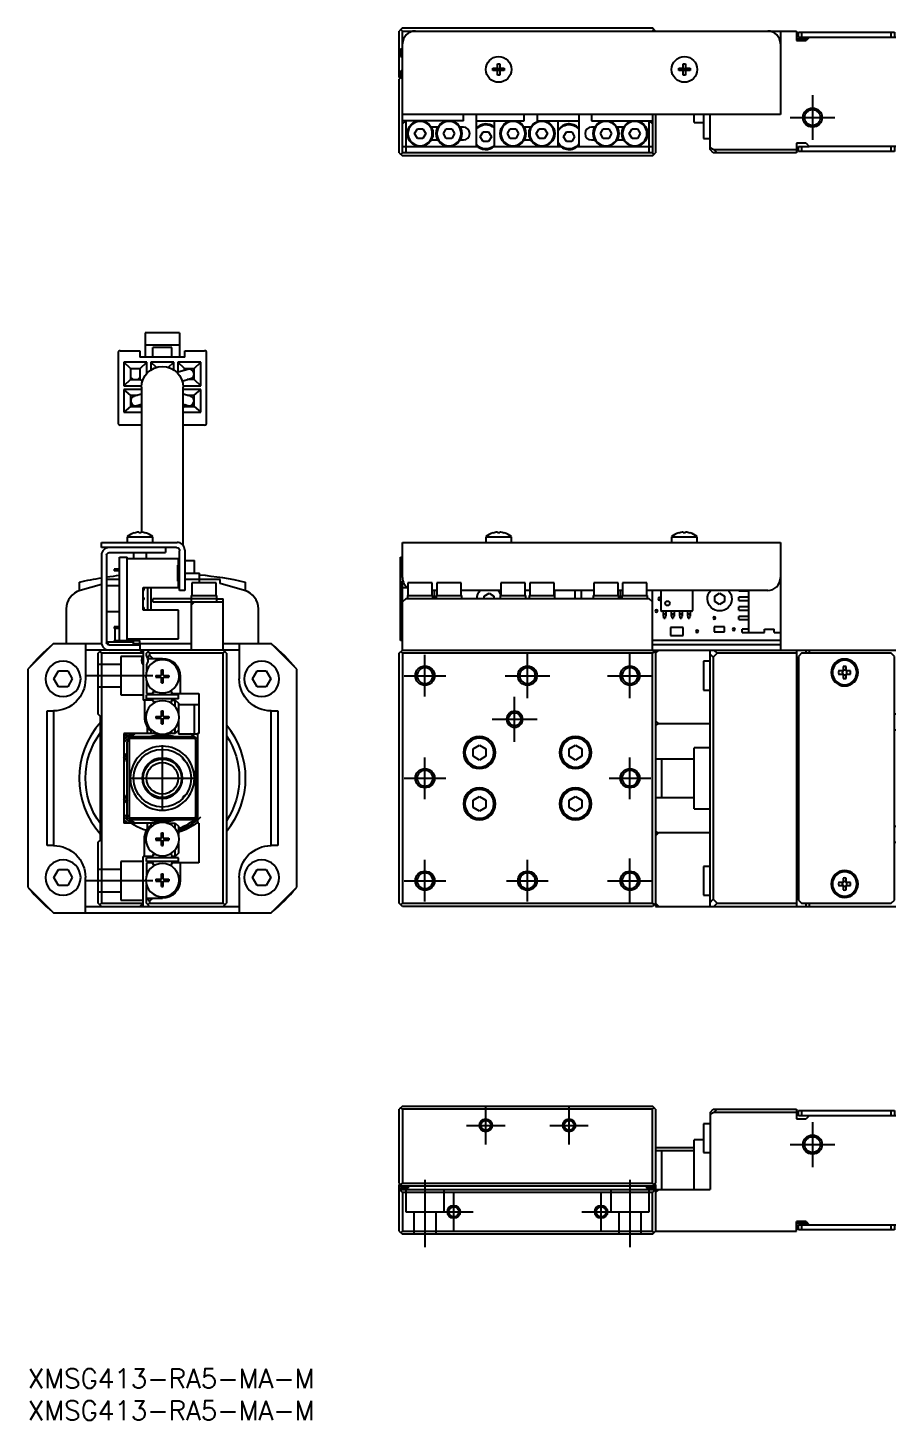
# Model space of a CAD drawing. Extents: x 0 to 726, y -8 to 220.
# Drawn here: x 0 to 135.4, y -8 to 209.2 of the extents above; entities that cross this region are included whole.
import ezdxf

# ---------------------------------------------------------------- set-up
doc = ezdxf.new("R2010")
doc.units = 0
doc.header["$LTSCALE"] = 0.5
doc.linetypes.add('CENTER', pattern=[50.8, 31.75, -6.35, 6.35, -6.35])
doc.linetypes.add('DASHED', pattern=[19.05, 12.7, -6.35])
for name, color, linetype in [('MSM_CENTER', 1, 'CENTER'), ('MSM_CONTINUOUS', 7, 'CONTINUOUS'), ('MSM_DASHED', 4, 'DASHED'), ('MSM_NARROW', 5, 'CONTINUOUS'), ('MSM_PART_NUMBER', 7, 'CONTINUOUS')]:
    doc.layers.add(name, color=color, linetype=linetype)
doc.styles.get("Standard").update_dxf_attribs({"font": 'txt.shx', "height": 1, "bigfont": 'bigfont.shx'})

# ---------------------------------------------------------------- blocks, each defined once
blk = doc.blocks.new('*U2')
at = {"layer": 'MSM_PART_NUMBER'}
blk.add_text('XMSG413-RA5-MA-M', height=3, dxfattribs=at).set_placement((0, -3))
blk = doc.blocks.new('*U3')
at = {"layer": 'MSM_PART_NUMBER'}
blk.add_text('XMSG413-RA5-MA-M', height=3, dxfattribs=at).set_placement((0, -8))

msp = doc.modelspace()

# ---------------------------------------------------------------- linework, layer by layer
at = {"layer": 'MSM_CENTER'}
for p, q in [((122.49, 198.75), (122.49, 191.75)), ((118.99, 195.25), (125.99, 195.25)), ((61.99, 104.91), (61.99, 111.41)), ((77.99, 104.66), (77.99, 111.66)), ((93.99, 104.66), (93.99, 111.66)), ((19.5, 108.16), (9, 108.16)), ((58.74, 108.16), (65.24, 108.16)), ((74.49, 108.16), (81.49, 108.16)), ((90.49, 108.16), (97.49, 108.16)), ((75.99, 97.86), (75.99, 104.86)), ((72.49, 101.36), (79.49, 101.36)), ((21, 87.01), (21, 97.31)), ((61.99, 88.91), (61.99, 95.41)), ((93.99, 88.91), (93.99, 95.41)), ((15.85, 92.16), (26.15, 92.16)), ((58.74, 92.16), (65.24, 92.16)), ((90.74, 92.16), (97.24, 92.16)), ((61.99, 72.91), (61.99, 79.41)), ((77.99, 72.91), (77.99, 79.41)), ((93.99, 72.66), (93.99, 79.66)), ((19.5, 76.16), (9, 76.16)), ((58.74, 76.16), (65.24, 76.16)), ((74.74, 76.16), (81.24, 76.16)), ((90.49, 76.16), (97.49, 76.16)), ((71.49, 35), (71.49, 41)), ((84.49, 35), (84.49, 41)), ((68.49, 38), (74.49, 38)), ((81.49, 38), (87.49, 38)), ((122.49, 38.5), (122.49, 31.5)), ((118.99, 35), (125.99, 35)), ((61.99, 29.5), (61.99, 19)), ((93.99, 29.5), (93.99, 19)), ((66.49, 21.5), (66.49, 27.5)), ((89.49, 21.5), (89.49, 27.5)), ((63.49, 24.5), (69.49, 24.5)), ((86.49, 24.5), (92.49, 24.5))]:
    msp.add_line(p, q, dxfattribs=at)
at = {"layer": 'MSM_CONTINUOUS'}
for p, q in [((58.49, 209.25), (57.99, 208.75)), ((57.99, 201.55), (57.99, 208.75)), ((58.49, 208.75), (58.24, 209)), ((58.49, 209.25), (97.49, 209.25)), ((58.49, 208.75), (119.99, 208.75)), ((58.49, 189.75), (58.49, 208.75)), ((97.99, 208.75), (97.49, 209.25)), ((97.74, 209), (97.49, 208.75)), ((117.49, 208.75), (117.49, 195.75)), ((119.99, 208.75), (119.99, 207.25)), ((121.74, 207.5), (119.99, 207.5)), ((119.99, 207.25), (121.49, 207.25)), ((120.29, 207.75), (120.29, 208.55)), ((120.29, 208.55), (135.29, 208.55)), ((135.49, 207.75), (120.29, 207.75)), ((120.79, 208.55), (120.79, 207.75)), ((121.99, 207.75), (121.49, 207.25)), ((134.79, 207.75), (134.79, 208.55)), ((135.29, 208.55), (135.29, 207.75)), ((58.19, 205.95), (58.19, 204.75)), ((58.19, 205.95), (58.49, 205.95)), ((58.19, 204.75), (58.49, 204.75)), ((57.99, 202.25), (58.49, 202.75)), ((58.49, 202.25), (57.99, 202.25)), ((57.99, 202.05), (58.49, 202.05)), ((72.6, 202.93), (73.31, 202.93)), ((72.6, 202.57), (72.6, 202.93)), ((73.31, 202.57), (72.6, 202.57)), ((73.31, 202.93), (73.31, 203.63)), ((73.31, 203.63), (73.67, 203.63)), ((73.32, 202.92), (73.31, 202.93)), ((73.32, 202.58), (73.31, 202.57)), ((73.31, 201.86), (73.31, 202.57)), ((73.32, 202.92), (73.66, 202.92)), ((73.32, 202.58), (73.32, 202.92)), ((73.66, 202.58), (73.32, 202.58)), ((73.66, 202.92), (73.67, 202.93)), ((73.66, 202.92), (73.66, 202.58)), ((73.66, 202.58), (73.67, 202.57)), ((73.67, 203.63), (73.67, 202.93)), ((73.67, 202.93), (74.38, 202.93)), ((74.38, 202.57), (73.67, 202.57)), ((73.67, 202.57), (73.67, 201.86)), ((74.38, 202.93), (74.38, 202.57)), ((101.6, 202.93), (102.31, 202.93)), ((101.6, 202.57), (101.6, 202.93)), ((102.31, 202.57), (101.6, 202.57)), ((102.31, 202.93), (102.31, 203.63)), ((102.31, 203.63), (102.67, 203.63)), ((102.32, 202.92), (102.31, 202.93)), ((102.32, 202.58), (102.31, 202.57)), ((102.31, 201.86), (102.31, 202.57)), ((102.32, 202.92), (102.66, 202.92)), ((102.32, 202.58), (102.32, 202.92)), ((102.66, 202.58), (102.32, 202.58)), ((102.66, 202.92), (102.67, 202.93)), ((102.66, 202.92), (102.66, 202.58)), ((102.66, 202.58), (102.67, 202.57)), ((102.67, 203.63), (102.67, 202.93)), ((102.67, 202.93), (103.38, 202.93)), ((103.38, 202.57), (102.67, 202.57)), ((102.67, 202.57), (102.67, 201.86)), ((103.38, 202.93), (103.38, 202.57)), ((58.49, 201.75), (57.99, 201.25)), ((58.09, 201.45), (57.99, 201.55)), ((57.99, 189.75), (57.99, 201.25)), ((58.09, 201.35), (58.09, 201.55)), ((58.49, 201.25), (58.24, 201.5)), ((58.49, 201.85), (58.39, 201.85)), ((73.67, 201.86), (73.31, 201.86)), ((102.67, 201.86), (102.31, 201.86)), ((117.49, 195.75), (58.49, 195.75)), ((67.99, 194.75), (67.99, 195.75)), ((69.99, 195.75), (69.99, 190.75)), ((77.49, 194.75), (77.49, 195.75)), ((79.49, 195.75), (79.49, 194.75)), ((85.99, 195.75), (85.99, 190.75)), ((87.99, 195.75), (87.99, 194.75)), ((97.49, 195.75), (97.49, 189.75)), ((97.99, 195.75), (97.99, 189.75)), ((103.99, 194.5), (103.99, 195.75)), ((105.49, 195.75), (105.49, 192)), ((106.49, 190.25), (106.49, 195.75)), ((67.99, 194.75), (58.49, 194.75)), ((58.49, 194.25), (58.99, 194.75)), ((58.99, 194.75), (58.99, 189.75)), ((60.37, 192.75), (60.81, 193.5)), ((60.81, 193.5), (61.67, 193.5)), ((61.67, 193.5), (62.11, 192.75)), ((64.01, 193.75), (62.97, 193.75)), ((64.87, 192.75), (65.31, 193.5)), ((65.31, 193.5), (66.17, 193.5)), ((66.17, 193.5), (66.61, 192.75)), ((67.99, 193.75), (67.47, 193.75)), ((69.99, 194.75), (77.49, 194.75)), ((72.79, 194.75), (72.79, 190.75)), ((74.87, 192.75), (75.31, 193.5)), ((75.31, 193.5), (76.17, 193.5)), ((76.17, 193.5), (76.61, 192.75)), ((78.51, 193.75), (77.47, 193.75)), ((79.37, 192.75), (79.81, 193.5)), ((79.49, 194.75), (85.99, 194.75)), ((79.81, 193.5), (80.67, 193.5)), ((80.67, 193.5), (81.11, 192.75)), ((82.79, 190.75), (82.79, 194.75)), ((87.99, 194.75), (97.49, 194.75)), ((88.51, 193.75), (87.99, 193.75)), ((89.37, 192.75), (89.81, 193.5)), ((89.81, 193.5), (90.67, 193.5)), ((90.67, 193.5), (91.11, 192.75)), ((93.01, 193.75), (91.97, 193.75)), ((93.87, 192.75), (94.31, 193.5)), ((94.31, 193.5), (95.17, 193.5)), ((95.17, 193.5), (95.61, 192.75)), ((96.99, 189.75), (96.99, 194.75)), ((96.99, 194.75), (97.49, 194.25)), ((103.99, 194.5), (105.49, 194.5)), ((60.81, 192), (60.37, 192.75)), ((61.67, 192), (60.81, 192)), ((62.11, 192.75), (61.67, 192)), ((62.97, 191.75), (64.01, 191.75)), ((65.31, 192), (64.87, 192.75)), ((66.17, 192), (65.31, 192)), ((66.61, 192.75), (66.17, 192)), ((67.47, 191.75), (67.99, 191.75)), ((70.62, 192.25), (71.06, 193)), ((71.06, 191.5), (70.62, 192.25)), ((71.06, 193), (71.92, 193)), ((71.92, 191.5), (71.06, 191.5)), ((71.92, 193), (72.36, 192.25)), ((72.36, 192.25), (71.92, 191.5)), ((75.31, 192), (74.87, 192.75)), ((76.17, 192), (75.31, 192)), ((76.61, 192.75), (76.17, 192)), ((77.47, 191.75), (78.51, 191.75)), ((79.81, 192), (79.37, 192.75)), ((80.67, 192), (79.81, 192)), ((81.11, 192.75), (80.67, 192)), ((83.62, 192.25), (84.06, 193)), ((84.06, 191.5), (83.62, 192.25)), ((84.06, 193), (84.92, 193)), ((84.92, 191.5), (84.06, 191.5)), ((84.92, 193), (85.36, 192.25)), ((85.36, 192.25), (84.92, 191.5)), ((87.99, 191.75), (88.51, 191.75)), ((89.81, 192), (89.37, 192.75)), ((90.67, 192), (89.81, 192)), ((91.11, 192.75), (90.67, 192)), ((91.97, 191.75), (93.01, 191.75)), ((94.31, 192), (93.87, 192.75)), ((95.17, 192), (94.31, 192)), ((95.61, 192.75), (95.17, 192)), ((105.49, 192), (106.49, 192)), ((121.49, 191.25), (119.99, 191.25)), ((119.99, 191.25), (119.99, 189.75)), ((121.49, 191.25), (121.99, 190.75)), ((57.99, 189.75), (58.49, 189.25)), ((58.24, 189.5), (58.49, 189.75)), ((58.49, 190.75), (70.17, 190.75)), ((97.49, 189.75), (58.49, 189.75)), ((97.49, 189.25), (58.49, 189.25)), ((72.79, 190.75), (83.17, 190.75)), ((85.81, 190.75), (97.49, 190.75)), ((97.49, 189.75), (97.74, 189.5)), ((97.49, 189.25), (97.74, 189.5)), ((97.74, 189.5), (97.99, 189.75)), ((106.49, 190.55), (107.1, 190.25)), ((106.99, 189.75), (106.49, 190.25)), ((119.99, 189.75), (106.99, 189.75)), ((107.1, 190.25), (119.99, 190.25)), ((107.1, 190.25), (107.6, 189.75)), ((120.29, 189.95), (120.29, 190.75)), ((120.29, 190.75), (121.99, 190.75)), ((135.29, 189.95), (120.29, 189.95)), ((120.79, 190.75), (120.79, 189.95)), ((135.49, 190.75), (121.99, 190.75)), ((134.79, 189.95), (134.79, 190.75)), ((135.29, 190.75), (135.29, 189.95)), ((23.7, 161.66), (18.3, 161.66)), ((18.3, 161.66), (18.3, 157.86)), ((23.7, 161.66), (23.7, 157.86)), ((14.4, 158.86), (17.5, 158.86)), ((17.5, 158.86), (17.5, 157.86)), ((23.7, 159.74), (18.3, 159.74)), ((22.5, 159.36), (19.5, 159.36)), ((19.5, 157.86), (19.5, 159.36)), ((22.5, 157.86), (22.5, 159.36)), ((24.5, 157.86), (24.5, 158.86)), ((24.5, 158.86), (27.6, 158.86)), ((14.1, 158.56), (14.1, 147.56)), ((18.6, 157.06), (15, 157.06)), ((15, 157.06), (15, 153.41)), ((16.05, 156.11), (15, 157.06)), ((24.5, 157.86), (17.5, 157.86)), ((17.55, 156.11), (18.6, 157.06)), ((18.6, 155.35), (18.6, 157.06)), ((22.8, 157.06), (19.2, 157.06)), ((19.2, 157.06), (19.2, 155.86)), ((20.07, 156.27), (19.2, 157.06)), ((21.93, 156.27), (22.8, 157.06)), ((22.8, 155.86), (22.8, 157.06)), ((27, 157.06), (23.4, 157.06)), ((23.4, 157.06), (23.4, 155.51)), ((24.45, 156.11), (23.4, 157.06)), ((25.95, 156.11), (27, 157.06)), ((27, 153.41), (27, 157.06)), ((27.9, 147.56), (27.9, 158.56)), ((16.05, 154.36), (15, 153.41)), ((16.05, 156.11), (17.55, 156.11)), ((16.05, 156.11), (16.05, 154.36)), ((16.42, 154.36), (16.05, 154.73)), ((16.05, 154.36), (17.55, 154.36)), ((17.55, 154.73), (17.17, 154.36)), ((17.55, 154.36), (17.55, 156.11)), ((17.55, 154.36), (17.88, 154.06)), ((25, 155.95), (23.28, 155.47)), ((24.1, 154.14), (25.4, 154.51)), ((24.45, 155.8), (24.45, 156.11)), ((24.45, 156.11), (25.95, 156.11)), ((25.95, 154.36), (24.86, 154.36)), ((25.95, 154.73), (25.57, 154.36)), ((25.95, 154.36), (25.95, 156.11)), ((25.95, 154.36), (27, 153.41)), ((15, 153.41), (17.76, 153.41)), ((17.75, 152.81), (15, 152.81)), ((16.05, 151.91), (15, 152.81)), ((15, 152.81), (15, 149.26)), ((17.75, 152.1), (16.59, 151.75)), ((17.75, 153.16), (17.75, 130.54)), ((24.27, 154.19), (24.12, 154.06)), ((24.24, 153.41), (27, 153.41)), ((24.25, 128.49), (24.25, 153.16)), ((27, 152.81), (24.25, 152.81)), ((25.41, 151.75), (24.25, 152.1)), ((25.95, 151.91), (27, 152.81)), ((27, 149.26), (27, 152.81)), ((16.05, 150.16), (15, 149.26)), ((16.05, 151.91), (17.11, 151.91)), ((16.05, 151.91), (16.05, 150.16)), ((16.42, 150.16), (16.05, 150.53)), ((16.05, 150.16), (17.55, 150.16)), ((17.01, 150.31), (17.75, 150.53)), ((17.46, 150.45), (17.17, 150.16)), ((17.55, 150.16), (17.55, 150.47)), ((17.55, 150.16), (17.75, 149.99)), ((24.25, 150.53), (24.99, 150.31)), ((24.45, 150.16), (24.25, 149.99)), ((24.45, 150.47), (24.45, 150.16)), ((24.45, 150.16), (25.95, 150.16)), ((24.82, 150.16), (24.54, 150.45)), ((24.89, 151.91), (25.95, 151.91)), ((25.95, 150.53), (25.57, 150.16)), ((25.95, 150.16), (25.95, 151.91)), ((25.95, 150.16), (27, 149.26)), ((15, 149.26), (17.75, 149.26)), ((24.25, 149.26), (27, 149.26)), ((17.75, 147.26), (14.4, 147.26)), ((27.6, 147.26), (24.25, 147.26)), ((16.61, 130.43), (16.61, 130.43)), ((17.32, 130.43), (17.32, 130.55)), ((17.68, 130.43), (17.32, 130.43)), ((17.68, 130.55), (17.68, 130.43)), ((18.39, 130.43), (18.39, 130.43)), ((72.6, 130.43), (72.6, 130.43)), ((73.31, 130.43), (73.31, 130.55)), ((73.67, 130.43), (73.31, 130.43)), ((73.67, 130.55), (73.67, 130.43)), ((74.38, 130.43), (74.38, 130.43)), ((101.6, 130.43), (101.6, 130.43)), ((102.31, 130.43), (102.31, 130.55)), ((102.67, 130.43), (102.31, 130.43)), ((102.67, 130.55), (102.67, 130.43)), ((103.38, 130.43), (103.38, 130.43)), ((11.5, 128.16), (11.5, 128.96)), ((11.5, 128.96), (23.3, 128.96)), ((15.5, 129.85), (19.5, 129.85)), ((15.5, 129.85), (15.5, 128.96)), ((19.5, 128.96), (19.5, 129.85)), ((58.49, 123.46), (58.49, 128.96)), ((58.49, 128.96), (117.49, 128.96)), ((71.49, 129.85), (75.49, 129.85)), ((71.49, 129.85), (71.49, 128.96)), ((75.49, 128.96), (75.49, 129.85)), ((100.49, 129.85), (104.49, 129.85)), ((100.49, 129.85), (100.49, 128.96)), ((104.49, 128.96), (104.49, 129.85)), ((117.49, 128.96), (117.49, 112.16)), ((23.2, 128.16), (11.5, 128.16)), ((11.5, 126.96), (11.5, 113.36)), ((12.3, 126.96), (12.3, 113.36)), ((12.7, 127.36), (21.5, 127.36)), ((14.3, 113.66), (14.3, 126.66)), ((14.3, 126.66), (15.5, 126.66)), ((15.5, 113.66), (15.5, 126.66)), ((23.5, 126.41), (15.5, 126.41)), ((16.5, 127.36), (16.5, 126.46)), ((16.5, 126.46), (18.5, 126.46)), ((16.5, 126.46), (16.55, 126.41)), ((18.45, 126.41), (18.5, 126.46)), ((18.5, 126.46), (18.5, 127.36)), ((21.5, 128.16), (21.5, 127.36)), ((23.5, 125.41), (23.5, 126.41)), ((23.7, 121.46), (23.7, 127.66)), ((24.5, 127.76), (24.5, 121.46)), ((24.5, 126.16), (26, 126.16)), ((26, 124.16), (26, 126.16)), ((58.19, 126.66), (58.49, 126.66)), ((58.19, 113.66), (58.19, 126.66)), ((14.3, 124.78), (13.5, 124.78)), ((13.5, 124.78), (13.5, 124.53)), ((14.3, 124.53), (13.5, 124.53)), ((23.4, 122.91), (23.4, 125.41)), ((23.5, 125.41), (23.4, 125.41)), ((23.4, 124.61), (23.5, 124.61)), ((23.4, 124.23), (23.5, 124.23)), ((23.4, 124.08), (23.5, 124.08)), ((23.5, 123.71), (23.5, 124.61)), ((23.5, 124.16), (23.7, 124.16)), ((24.5, 124.16), (26.82, 124.16)), ((26.82, 123.16), (26.82, 124.16)), ((8, 122.73), (8, 121.4)), ((11.5, 122.41), (8.17, 121.46)), ((14.3, 123.16), (12.3, 123.16)), ((14.3, 122.16), (12.3, 122.16)), ((18, 121.91), (23.5, 121.91)), ((18, 118.41), (18, 121.91)), ((18.7, 121.91), (18.7, 118.41)), ((19.2, 121.91), (19.2, 118.41)), ((23.4, 123.71), (23.5, 123.71)), ((23.7, 123.16), (23.4, 123.16)), ((23.5, 122.91), (23.4, 122.91)), ((23.5, 121.91), (23.5, 122.91)), ((30, 123.16), (24.5, 123.16)), ((29.4, 122.66), (25.6, 122.66)), ((25.6, 122.66), (25.6, 120.66)), ((26.78, 122.66), (26.78, 123.16)), ((29.4, 120.66), (29.4, 122.66)), ((30, 122.56), (30, 123.16)), ((33.83, 121.46), (30, 122.56)), ((34, 121.4), (34, 122.73)), ((58.57, 122.91), (58.49, 122.91)), ((58.49, 112.16), (58.49, 122.91)), ((58.49, 121.91), (59.23, 121.91)), ((63.14, 122.66), (59.34, 122.66)), ((59.34, 122.66), (59.34, 120.66)), ((63.14, 120.66), (63.14, 122.66)), ((67.64, 122.66), (63.84, 122.66)), ((63.84, 122.66), (63.84, 120.66)), ((67.64, 120.66), (67.64, 122.66)), ((77.64, 122.66), (73.84, 122.66)), ((73.84, 122.66), (73.84, 120.66)), ((77.64, 120.66), (77.64, 122.66)), ((82.14, 122.66), (78.34, 122.66)), ((78.34, 122.66), (78.34, 120.66)), ((82.14, 120.66), (82.14, 122.66)), ((92.14, 122.66), (88.34, 122.66)), ((88.34, 122.66), (88.34, 120.66)), ((92.14, 120.66), (92.14, 122.66)), ((96.64, 122.66), (92.84, 122.66)), ((92.84, 122.66), (92.84, 120.66)), ((96.64, 120.66), (96.64, 122.66)), ((19.5, 119.66), (19.5, 120.16)), ((29.5, 120.16), (19.5, 120.16)), ((19.5, 119.66), (30.5, 119.66)), ((24.5, 121.46), (23.7, 121.46)), ((25.5, 120.66), (29.5, 120.66)), ((25.5, 120.66), (25.5, 112.16)), ((25.5, 119.16), (26, 119.66)), ((29.5, 119.66), (29.5, 120.66)), ((29.5, 120.16), (30.5, 120.16)), ((30.5, 112.16), (30.5, 120.16)), ((58.99, 120.16), (58.49, 119.66)), ((96.99, 120.16), (58.99, 120.16)), ((59.24, 120.66), (63.24, 120.66)), ((59.24, 120.66), (59.24, 120.16)), ((63.84, 121.46), (63.14, 121.46)), ((63.24, 120.16), (63.24, 120.66)), ((63.49, 120.16), (63.49, 121.46)), ((63.74, 120.66), (67.74, 120.66)), ((63.74, 120.66), (63.74, 120.16)), ((73.84, 121.46), (67.64, 121.46)), ((67.65, 120.66), (67.65, 121.46)), ((67.74, 120.16), (67.74, 120.66)), ((71.24, 120.59), (71.99, 121.02)), ((71.24, 120.16), (71.24, 120.59)), ((71.99, 121.02), (72.74, 120.59)), ((72.74, 120.59), (72.74, 120.16)), ((73.74, 120.66), (77.74, 120.66)), ((73.74, 120.66), (73.74, 120.16)), ((78.34, 121.46), (77.64, 121.46)), ((77.74, 120.16), (77.74, 120.66)), ((78.24, 120.66), (82.24, 120.66)), ((78.24, 120.66), (78.24, 120.16)), ((88.34, 121.46), (82.14, 121.46)), ((82.23, 121.46), (82.23, 120.66)), ((82.24, 120.16), (82.24, 120.66)), ((85.43, 120.16), (85.43, 121.46)), ((86.36, 121.46), (86.36, 120.16)), ((88.24, 120.66), (92.24, 120.66)), ((88.24, 120.66), (88.24, 120.16)), ((92.84, 121.46), (92.14, 121.46)), ((92.24, 120.16), (92.24, 120.66)), ((92.49, 120.16), (92.49, 121.46)), ((92.74, 120.66), (96.74, 120.66)), ((92.74, 120.66), (92.74, 120.16)), ((115.49, 121.46), (96.64, 121.46)), ((96.74, 120.16), (96.74, 120.66)), ((97.49, 119.66), (96.99, 120.16)), ((97.49, 112.16), (97.49, 121.46)), ((98.84, 118.31), (98.84, 121.46)), ((103.74, 121.46), (103.74, 118.31)), ((107.24, 120.59), (107.99, 121.02)), ((107.24, 119.72), (107.24, 120.59)), ((107.99, 119.29), (107.24, 119.72)), ((107.99, 121.02), (108.74, 120.59)), ((108.74, 119.72), (107.99, 119.29)), ((108.74, 120.59), (108.74, 119.72)), ((110.99, 121.41), (110.99, 121.46)), ((110.99, 121.41), (112.49, 121.41)), ((110.99, 119.91), (110.99, 120.41)), ((112.49, 120.41), (110.99, 120.41)), ((110.99, 119.91), (112.49, 119.91)), ((112.49, 121.46), (112.49, 114.91)), ((6, 118.58), (6, 113.16)), ((12.3, 118.16), (14.3, 118.16)), ((23.5, 118.41), (18, 118.41)), ((23.5, 113.91), (23.5, 118.41)), ((36, 113.16), (36, 118.58)), ((103.64, 118.21), (98.94, 118.21)), ((99.17, 118.21), (99.17, 117.47)), ((99.6, 117.77), (99.17, 117.77)), ((99.29, 117.41), (99.17, 117.47)), ((99.29, 117.16), (99.29, 117.41)), ((99.6, 117.47), (99.49, 117.41)), ((99.49, 117.41), (99.49, 117.16)), ((99.6, 118.21), (99.6, 117.47)), ((100.44, 118.21), (100.44, 117.47)), ((100.87, 117.77), (100.44, 117.77)), ((100.56, 117.41), (100.44, 117.47)), ((100.56, 117.16), (100.56, 117.41)), ((100.87, 117.47), (100.76, 117.41)), ((100.76, 117.41), (100.76, 117.16)), ((100.87, 118.21), (100.87, 117.47)), ((101.71, 118.21), (101.71, 117.47)), ((102.14, 117.77), (101.71, 117.77)), ((101.83, 117.41), (101.71, 117.47)), ((101.83, 117.16), (101.83, 117.41)), ((102.14, 117.47), (102.03, 117.41)), ((102.03, 117.41), (102.03, 117.16)), ((102.14, 118.21), (102.14, 117.47)), ((102.98, 118.21), (102.98, 117.47)), ((103.41, 117.77), (102.98, 117.77)), ((103.1, 117.41), (102.98, 117.47)), ((103.1, 117.16), (103.1, 117.41)), ((103.41, 117.47), (103.3, 117.41)), ((103.3, 117.41), (103.3, 117.16)), ((103.41, 118.21), (103.41, 117.47)), ((110.99, 118.41), (110.99, 118.91)), ((112.49, 118.91), (110.99, 118.91)), ((110.99, 118.41), (112.49, 118.41)), ((110.99, 116.91), (110.99, 117.41)), ((112.49, 117.41), (110.99, 117.41)), ((13.5, 115.78), (13.5, 115.53)), ((14.3, 115.78), (13.5, 115.78)), ((14.3, 115.53), (13.5, 115.53)), ((13.6, 115.53), (13.6, 113.66)), ((99.29, 117.16), (99.49, 117.16)), ((100.3, 115.7), (100.3, 114.45)), ((102.3, 115.7), (100.3, 115.7)), ((100.56, 117.16), (100.76, 117.16)), ((101.83, 117.16), (102.03, 117.16)), ((102.3, 114.45), (102.3, 115.7)), ((103.1, 117.16), (103.3, 117.16)), ((107.16, 115.79), (107.16, 114.99)), ((108.76, 115.79), (107.16, 115.79)), ((108.76, 114.99), (108.76, 115.79)), ((110.99, 116.91), (112.49, 116.91)), ((111.49, 114.91), (111.49, 115.41)), ((112.49, 115.41), (111.49, 115.41)), ((114.99, 115.41), (116.49, 115.41)), ((114.99, 114.91), (114.99, 115.41)), ((116.49, 114.91), (116.49, 115.41)), ((4, 113.16), (0, 109.16)), ((4, 113.16), (11.52, 113.16)), ((9, 113.16), (9, 107.66)), ((12.35, 113.16), (12.5, 113.16)), ((12.5, 113.46), (16.5, 113.46)), ((12.5, 113.46), (12.5, 113.01)), ((13.5, 113.66), (17.5, 113.66)), ((13.5, 113.66), (13.5, 113.46)), ((15.5, 113.91), (23.5, 113.91)), ((16.5, 112.96), (16.5, 113.46)), ((16.5, 113.16), (25.5, 113.16)), ((17.4, 113.66), (17.4, 113.91)), ((17.5, 113.16), (17.5, 113.66)), ((30.5, 113.16), (38, 113.16)), ((33, 113.16), (33, 107.66)), ((42, 109.16), (38, 113.16)), ((58.49, 113.66), (58.19, 113.66)), ((117.49, 113.66), (97.49, 113.66)), ((100.3, 114.45), (102.3, 114.45)), ((107.16, 114.99), (108.76, 114.99)), ((111.49, 114.91), (114.99, 114.91)), ((116.49, 114.91), (117.49, 114.91)), ((33, 112.16), (9, 112.16)), ((11, 111.66), (11.5, 112.16)), ((11, 102.16), (11, 111.66)), ((11.25, 111.91), (11.5, 111.66)), ((11.5, 111.66), (11.5, 72.66)), ((18, 111.66), (11.5, 111.66)), ((12.7, 112.96), (17.5, 112.96)), ((17.5, 112.96), (17.5, 112.16)), ((18, 111.66), (17.5, 112.16)), ((18, 112.16), (18, 104.36)), ((18.5, 111.66), (19, 112.16)), ((18.5, 111.22), (18.5, 111.66)), ((19, 111.36), (18.69, 110.91)), ((18.7, 110.86), (21, 110.86)), ((18.75, 111.91), (19, 111.66)), ((19, 111.66), (19, 111.36)), ((30.5, 111.66), (19, 111.66)), ((19.5, 110.86), (19, 111.36)), ((31, 111.66), (30.5, 112.16)), ((30.5, 111.66), (30.75, 111.91)), ((30.5, 72.66), (30.5, 111.66)), ((31, 111.66), (31, 72.66)), ((57.99, 111.66), (58.49, 112.16)), ((57.99, 72.66), (57.99, 111.66)), ((58.24, 111.91), (58.49, 111.66)), ((58.49, 112.16), (135.49, 112.16)), ((58.49, 111.66), (58.49, 72.66)), ((97.49, 111.66), (58.49, 111.66)), ((117.49, 112.96), (97.49, 112.96)), ((97.49, 112.16), (97.74, 111.91)), ((97.49, 111.66), (97.74, 111.91)), ((97.49, 72.66), (97.49, 111.66)), ((97.74, 111.91), (97.99, 111.66)), ((97.99, 111.66), (98.49, 112.16)), ((97.99, 112.16), (97.99, 72.16)), ((106.49, 72.16), (106.49, 112.16)), ((106.99, 111.04), (106.49, 111.54)), ((107.6, 111.66), (106.99, 111.04)), ((106.99, 111.04), (106.99, 73.27)), ((107.1, 112.16), (107.6, 111.66)), ((119.99, 111.66), (107.6, 111.66)), ((119.99, 112.16), (119.99, 72.16)), ((120.79, 111.66), (120.29, 111.16)), ((120.29, 111.16), (120.29, 73.16)), ((134.79, 111.66), (120.79, 111.66)), ((121.49, 111.66), (121.49, 112.16)), ((121.99, 112.16), (121.99, 111.66)), ((135.29, 111.16), (134.79, 111.66)), ((135.29, 73.16), (135.29, 111.16)), ((0, 109.16), (0, 75.16)), ((4.06, 107.66), (4.78, 108.91)), ((4.78, 108.91), (6.22, 108.91)), ((6.22, 108.91), (6.94, 107.66)), ((18.5, 109.9), (18.5, 108.77)), ((20.85, 109.06), (21.14, 109.06)), ((20.85, 108.26), (20.85, 109.06)), ((21.14, 108.26), (21.14, 109.06)), ((35.06, 107.66), (35.78, 108.91)), ((35.78, 108.91), (37.22, 108.91)), ((37.22, 108.91), (37.94, 107.66)), ((42, 75.16), (42, 109.16)), ((105.49, 110.41), (105.49, 105.91)), ((106.49, 110.41), (105.49, 110.41)), ((127.25, 108.9), (126.57, 108.9)), ((127.25, 109.58), (127.25, 108.9)), ((127.73, 108.9), (127.73, 109.58)), ((128.41, 108.9), (127.73, 108.9)), ((4.78, 106.41), (4.06, 107.66)), ((6.94, 107.66), (6.22, 106.41)), ((18.5, 107.34), (18.5, 105.36)), ((20, 108.2), (20.79, 108.2)), ((20, 108.2), (20, 107.91)), ((20, 107.91), (20.79, 107.91)), ((20.53, 107.91), (20.53, 108.2)), ((21.14, 108.53), (20.85, 108.53)), ((20.85, 107.06), (20.85, 107.85)), ((20.85, 107.59), (21.14, 107.59)), ((20.85, 107.06), (21.14, 107.06)), ((21.14, 107.06), (21.14, 107.85)), ((21.2, 108.2), (22, 108.2)), ((21.2, 107.91), (22, 107.91)), ((21.47, 107.91), (21.47, 108.2)), ((22, 108.2), (22, 107.91)), ((23.8, 108.06), (23.8, 105.36)), ((35.78, 106.41), (35.06, 107.66)), ((37.94, 107.66), (37.22, 106.41)), ((126.57, 108.42), (127.25, 108.42)), ((127.25, 108.42), (127.25, 107.74)), ((127.73, 107.74), (127.73, 108.42)), ((127.73, 108.42), (128.41, 108.42)), ((6.22, 106.41), (4.78, 106.41)), ((19.45, 104.36), (18, 104.36)), ((18.2, 104.36), (18.2, 101.66)), ((18.5, 105.36), (19.45, 105.36)), ((18.5, 104.56), (18.5, 105.16)), ((23.5, 105.16), (18.5, 105.16)), ((23.5, 104.56), (18.5, 104.56)), ((19.45, 105.36), (19.6, 105.62)), ((19.45, 104.36), (19.58, 104.13)), ((22.38, 104.06), (22.55, 104.36)), ((22.4, 105.62), (22.55, 105.36)), ((22.55, 105.36), (26.7, 105.36)), ((22.55, 104.36), (23, 104.36)), ((23, 103.32), (23, 104.36)), ((23, 104.36), (23.5, 103.86)), ((23.5, 104.56), (23.5, 105.16)), ((26.7, 105.36), (26.7, 99.16)), ((37.22, 106.41), (35.78, 106.41)), ((105.49, 105.91), (106.49, 105.91)), ((3, 81.66), (3, 102.66)), ((3, 102.66), (4, 102.66)), ((4, 102.66), (4, 81.66)), ((11.35, 101.81), (11, 102.16)), ((20.85, 102.66), (21.14, 102.66)), ((20.85, 101.86), (20.85, 102.66)), ((21.14, 102.13), (20.85, 102.13)), ((21.14, 101.86), (21.14, 102.66)), ((23.5, 103.86), (23.5, 102.37)), ((26.7, 103.61), (23.5, 103.61)), ((26, 99.11), (26, 103.61)), ((38, 81.66), (38, 102.66)), ((38, 102.66), (39, 102.66)), ((39, 102.66), (39, 81.66)), ((120.29, 102.16), (119.99, 102.16)), ((135.49, 102.16), (135.29, 102.16)), ((11.35, 82.51), (11.35, 101.81)), ((18.7, 99.16), (18.7, 100.06)), ((20, 101.8), (20.79, 101.8)), ((20, 101.8), (20, 101.51)), ((20, 101.51), (20.79, 101.51)), ((20.53, 101.51), (20.53, 101.8)), ((20.85, 100.66), (20.85, 101.45)), ((20.85, 101.19), (21.14, 101.19)), ((20.85, 100.66), (21.14, 100.66)), ((21.14, 100.66), (21.14, 101.45)), ((21.2, 101.8), (22, 101.8)), ((21.2, 101.51), (22, 101.51)), ((21.47, 101.51), (21.47, 101.8)), ((22, 101.8), (22, 101.51)), ((23, 99.16), (23, 100)), ((23.5, 100.94), (23.5, 99.11)), ((98.49, 100.64), (97.99, 101.14)), ((106.49, 100.64), (98.49, 100.64)), ((119.99, 100.41), (120.29, 100.41)), ((20.29, 99.16), (15, 99.16)), ((15, 99.16), (15, 85.16)), ((15.5, 97.86), (16.3, 98.66)), ((15.5, 86.46), (15.5, 97.86)), ((15.8, 98.16), (15.8, 86.16)), ((26, 98.36), (16, 98.36)), ((16.3, 98.66), (25.7, 98.66)), ((19.2, 99.51), (19.2, 99.16)), ((23, 99.16), (21.71, 99.16)), ((23.5, 99.66), (23, 99.16)), ((23.5, 99.11), (26.5, 99.11)), ((25.7, 98.66), (26, 98.36)), ((26.2, 98.16), (26, 98.36)), ((26.2, 86.16), (26.2, 98.16)), ((26.2, 98.16), (26.5, 97.86)), ((26.5, 99.16), (26.5, 85.16)), ((26.7, 99.16), (26.5, 99.16)), ((135.49, 99.66), (135.29, 99.66)), ((69.49, 96.73), (70.49, 97.31)), ((69.49, 95.58), (69.49, 96.73)), ((70.49, 97.31), (71.49, 96.73)), ((71.49, 96.73), (71.49, 95.58)), ((84.49, 96.73), (85.49, 97.31)), ((84.49, 95.58), (84.49, 96.73)), ((85.49, 97.31), (86.49, 96.73)), ((86.49, 96.73), (86.49, 95.58)), ((103.99, 87.41), (103.99, 96.91)), ((106.49, 96.91), (103.99, 96.91)), ((120.19, 97.16), (119.99, 96.96)), ((120.19, 97.16), (120.19, 87.16)), ((120.29, 97.16), (120.19, 97.16)), ((24.2, 95.13), (24.2, 95.32)), ((24.2, 95.13), (24.42, 94.91)), ((24.42, 95.08), (24.42, 94.91)), ((24.42, 94.91), (24.56, 94.91)), ((24.56, 94.91), (24.56, 94.91)), ((70.49, 95), (69.49, 95.58)), ((71.49, 95.58), (70.49, 95)), ((85.49, 95), (84.49, 95.58)), ((86.49, 95.58), (85.49, 95)), ((103.99, 95.16), (97.99, 95.16)), ((98.99, 89.16), (98.99, 95.16)), ((18.04, 91.1), (18.04, 91.09)), ((19.56, 89.36), (19.63, 89.36)), ((19.69, 89.29), (19.63, 89.36)), ((22.38, 89.36), (22.31, 89.29)), ((22.38, 89.36), (22.44, 89.36)), ((23.97, 91.09), (23.97, 91.09)), ((24.42, 89.41), (24.2, 89.18)), ((24.2, 88.99), (24.2, 89.18)), ((24.42, 89.41), (24.42, 89.24)), ((24.56, 89.41), (24.42, 89.41)), ((69.49, 88.73), (70.49, 89.31)), ((70.49, 89.31), (71.49, 88.73)), ((84.49, 88.73), (85.49, 89.31)), ((85.49, 89.31), (86.49, 88.73)), ((97.99, 89.16), (103.99, 89.16)), ((69.49, 87.58), (69.49, 88.73)), ((70.49, 87), (69.49, 87.58)), ((71.49, 87.58), (70.49, 87)), ((71.49, 88.73), (71.49, 87.58)), ((84.49, 87.58), (84.49, 88.73)), ((85.49, 87), (84.49, 87.58)), ((86.49, 87.58), (85.49, 87)), ((86.49, 88.73), (86.49, 87.58)), ((103.99, 87.41), (106.49, 87.41)), ((119.99, 87.36), (120.19, 87.16)), ((120.19, 87.16), (120.29, 87.16)), ((20.29, 85.16), (15, 85.16)), ((15.8, 86.16), (15.5, 86.46)), ((15.8, 86.16), (16, 85.96)), ((16, 85.96), (26, 85.96)), ((16.3, 85.66), (16, 85.96)), ((25.7, 85.66), (16.3, 85.66)), ((18.7, 84.25), (18.7, 85.16)), ((19.2, 85.16), (19.2, 84.8)), ((21.71, 85.16), (23, 85.16)), ((23, 84.32), (23, 85.16)), ((23, 85.16), (23.5, 84.66)), ((26.5, 86.46), (25.7, 85.66)), ((26.7, 85.16), (26.5, 85.16)), ((26.7, 85.16), (26.7, 78.96)), ((18.2, 79.96), (18.2, 82.66)), ((20, 82.8), (20.79, 82.8)), ((20, 82.8), (20, 82.51)), ((20.53, 82.51), (20.53, 82.8)), ((20.85, 83.66), (21.14, 83.66)), ((20.85, 82.86), (20.85, 83.66)), ((21.14, 83.13), (20.85, 83.13)), ((21.14, 82.86), (21.14, 83.66)), ((21.2, 82.8), (22, 82.8)), ((21.47, 82.51), (21.47, 82.8)), ((22, 82.8), (22, 82.51)), ((23.5, 84.66), (23.5, 83.37)), ((97.99, 83.17), (98.49, 83.67)), ((98.49, 83.67), (106.49, 83.67)), ((120.29, 83.91), (119.99, 83.91)), ((135.29, 84.66), (135.49, 84.66)), ((4, 81.66), (3, 81.66)), ((11, 82.16), (11.35, 82.51)), ((11, 72.66), (11, 82.16)), ((20, 82.51), (20.79, 82.51)), ((20.85, 81.66), (20.85, 82.45)), ((20.85, 82.19), (21.14, 82.19)), ((20.85, 81.66), (21.14, 81.66)), ((21.14, 81.66), (21.14, 82.45)), ((21.2, 82.51), (22, 82.51)), ((23, 79.96), (23, 81)), ((23.5, 80.46), (23, 79.96)), ((23.5, 81.94), (23.5, 80.46)), ((39, 81.66), (38, 81.66)), ((119.99, 82.16), (120.29, 82.16)), ((135.29, 82.16), (135.49, 82.16)), ((18, 72.16), (18, 79.96)), ((19.45, 79.96), (18, 79.96)), ((18.5, 79.16), (18.5, 79.76)), ((23.5, 79.76), (18.5, 79.76)), ((23.5, 79.16), (18.5, 79.16)), ((19.45, 78.96), (18.5, 78.96)), ((18.5, 78.96), (18.5, 76.97)), ((19.45, 79.96), (19.58, 80.18)), ((19.6, 78.7), (19.45, 78.96)), ((22.38, 80.25), (22.55, 79.96)), ((22.55, 78.96), (22.4, 78.7)), ((23, 79.96), (22.55, 79.96)), ((26.7, 78.96), (22.55, 78.96)), ((23.5, 79.16), (23.5, 79.76)), ((23.8, 78.96), (23.8, 76.26)), ((105.49, 78.41), (105.49, 73.91)), ((106.49, 78.41), (105.49, 78.41)), ((4.06, 76.66), (4.78, 77.91)), ((4.78, 75.41), (4.06, 76.66)), ((4.78, 77.91), (6.22, 77.91)), ((6.22, 77.91), (6.94, 76.66)), ((6.94, 76.66), (6.22, 75.41)), ((9, 71.16), (9, 76.66)), ((20, 76.4), (20.79, 76.4)), ((20, 76.4), (20, 76.11)), ((20, 76.11), (20.79, 76.11)), ((20.53, 76.11), (20.53, 76.4)), ((20.85, 77.26), (21.14, 77.26)), ((20.85, 76.46), (20.85, 77.26)), ((21.14, 76.73), (20.85, 76.73)), ((20.85, 75.26), (20.85, 76.05)), ((21.14, 76.46), (21.14, 77.26)), ((21.14, 75.26), (21.14, 76.05)), ((21.2, 76.4), (22, 76.4)), ((21.2, 76.11), (22, 76.11)), ((21.47, 76.11), (21.47, 76.4)), ((22, 76.4), (22, 76.11)), ((33, 76.66), (33, 71.16)), ((35.06, 76.66), (35.78, 77.91)), ((35.78, 75.41), (35.06, 76.66)), ((35.78, 77.91), (37.22, 77.91)), ((37.22, 77.91), (37.94, 76.66)), ((37.94, 76.66), (37.22, 75.41)), ((127.25, 76.58), (127.25, 75.9)), ((127.73, 75.9), (127.73, 76.58)), ((0, 75.16), (4, 71.16)), ((6.22, 75.41), (4.78, 75.41)), ((18.5, 72.66), (18.5, 75.54)), ((20.85, 75.79), (21.14, 75.79)), ((20.85, 75.26), (21.14, 75.26)), ((37.22, 75.41), (35.78, 75.41)), ((38, 71.16), (42, 75.16)), ((105.49, 73.91), (106.49, 73.91)), ((127.25, 75.9), (126.57, 75.9)), ((126.57, 75.42), (127.25, 75.42)), ((127.25, 75.42), (127.25, 74.74)), ((128.41, 75.9), (127.73, 75.9)), ((127.73, 74.74), (127.73, 75.42)), ((127.73, 75.42), (128.41, 75.42)), ((9, 72.16), (33, 72.16)), ((11.5, 72.16), (11, 72.66)), ((11.5, 72.66), (11.25, 72.41)), ((11.5, 72.66), (18, 72.66)), ((17.5, 72.16), (18, 72.66)), ((18.5, 73.46), (21, 73.46)), ((19, 72.16), (18.5, 72.66)), ((18.65, 73.46), (19, 72.96)), ((19, 72.66), (18.75, 72.41)), ((19, 72.96), (19.5, 73.46)), ((19, 72.96), (19, 72.66)), ((19, 72.66), (30.5, 72.66)), ((30.75, 72.41), (30.5, 72.66)), ((30.5, 72.16), (31, 72.66)), ((58.49, 72.16), (57.99, 72.66)), ((58.49, 72.66), (58.24, 72.41)), ((58.49, 72.66), (97.49, 72.66)), ((97.49, 72.16), (58.49, 72.16)), ((97.74, 72.41), (97.49, 72.66)), ((97.99, 72.66), (97.49, 72.16)), ((98.49, 72.16), (97.99, 72.66)), ((97.99, 72.16), (135.49, 72.16)), ((106.49, 72.77), (106.99, 73.27)), ((106.99, 73.27), (107.6, 72.66)), ((107.6, 72.66), (107.1, 72.16)), ((107.6, 72.66), (119.99, 72.66)), ((120.29, 73.16), (120.79, 72.66)), ((120.79, 72.66), (134.79, 72.66)), ((121.49, 72.16), (121.49, 72.66)), ((121.99, 72.66), (121.99, 72.16)), ((134.79, 72.66), (135.29, 73.16)), ((4, 71.16), (38, 71.16)), ((58.49, 41), (57.99, 40.5)), ((57.99, 29), (57.99, 40.5)), ((58.49, 40.5), (58.24, 40.75)), ((58.49, 41), (97.49, 41)), ((58.49, 40.5), (58.49, 29)), ((97.49, 40.5), (58.49, 40.5)), ((97.99, 40.5), (97.49, 41)), ((97.74, 40.75), (97.49, 40.5)), ((97.49, 29), (97.49, 40.5)), ((97.99, 40.5), (97.99, 29)), ((106.49, 40), (106.99, 40.5)), ((106.49, 40), (106.49, 28)), ((107.1, 40), (106.49, 39.69)), ((106.99, 40.5), (119.99, 40.5)), ((107.6, 40.5), (107.1, 40)), ((119.99, 40), (107.1, 40)), ((119.99, 40.5), (119.99, 39)), ((120.29, 39.5), (120.29, 40.3)), ((120.29, 40.3), (135.29, 40.3)), ((135.49, 39.5), (120.29, 39.5)), ((120.79, 40.3), (120.79, 39.5)), ((121.99, 39.5), (121.49, 39)), ((134.79, 39.5), (134.79, 40.3)), ((135.29, 40.3), (135.29, 39.5)), ((105.49, 38.25), (105.49, 33.75)), ((106.49, 38.25), (105.49, 38.25)), ((119.99, 39), (121.49, 39)), ((103.99, 28), (103.99, 35.75)), ((105.49, 35.75), (103.99, 35.75)), ((103.99, 34.5), (97.99, 34.5)), ((103.99, 34), (97.99, 34)), ((98.99, 28), (98.99, 34)), ((105.49, 33.75), (106.49, 33.75)), ((57.99, 29), (58.49, 28.5)), ((57.99, 28.7), (58.09, 28.8)), ((57.99, 21.5), (57.99, 28.7)), ((58.09, 28.7), (58.09, 28.9)), ((58.24, 28.75), (58.49, 29)), ((58.39, 28.4), (59.09, 28.4)), ((58.49, 29), (97.49, 29)), ((97.49, 28.5), (58.49, 28.5)), ((59.39, 28.5), (59.39, 28.2)), ((96.59, 28.5), (96.59, 28.2)), ((96.89, 28.4), (97.59, 28.4)), ((97.49, 29), (97.74, 28.75)), ((97.49, 28.5), (97.74, 28.75)), ((97.74, 28.75), (97.99, 29)), ((97.89, 28.9), (97.89, 28.7)), ((97.89, 28.8), (97.99, 28.7)), ((97.99, 28.7), (97.99, 21.5)), ((57.99, 28.2), (59.39, 28.2)), ((58.49, 27.5), (57.99, 28)), ((57.99, 28), (106.49, 28)), ((58.49, 27.5), (58.49, 21.5)), ((97.49, 27.5), (58.49, 27.5)), ((97.99, 28.2), (96.59, 28.2)), ((97.99, 28), (97.49, 27.5)), ((97.49, 21.5), (97.49, 27.5)), ((97.99, 27.5), (98.49, 28)), ((121.49, 23), (119.99, 23)), ((119.99, 21.5), (119.99, 23)), ((119.99, 22.75), (121.74, 22.75)), ((120.29, 21.7), (120.29, 22.5)), ((120.29, 22.5), (135.49, 22.5)), ((120.79, 22.5), (120.79, 21.7)), ((121.49, 23), (121.99, 22.5)), ((134.79, 21.7), (134.79, 22.5)), ((135.29, 22.5), (135.29, 21.7)), ((57.99, 21.5), (58.49, 21)), ((58.24, 21.25), (58.49, 21.5)), ((58.49, 21.5), (97.49, 21.5)), ((97.49, 21), (58.49, 21)), ((97.49, 21.5), (97.74, 21.25)), ((97.49, 21), (97.74, 21.25)), ((97.74, 21.25), (97.99, 21.5)), ((97.99, 21.5), (119.99, 21.5)), ((135.29, 21.7), (120.29, 21.7))]:
    msp.add_line(p, q, dxfattribs=at)
for centre, radius in [((73.49, 202.75), 2), ((102.49, 202.75), 2), ((122.49, 195.25), 1.23), ((61.24, 192.75), 2), ((65.74, 192.75), 2), ((75.74, 192.75), 2), ((80.24, 192.75), 2), ((90.24, 192.75), 2), ((94.74, 192.75), 2), ((99.84, 119.46), 0.35), ((75.99, 101.36), 1.01), ((21, 92.16), 4.5), ((21, 92.16), 3), ((71.49, 38), 0.783), ((84.49, 38), 0.783), ((122.49, 35), 1.23), ((66.49, 24.5), 0.783), ((89.49, 24.5), 0.783)]:
    msp.add_circle(centre, radius, dxfattribs=at)
at = {"layer": 'MSM_CONTINUOUS', "extrusion": (0, 0, -1)}
for centre, radius in [((-61.24, 192.75), 1.9), ((-65.74, 192.75), 1.9), ((-75.74, 192.75), 1.9), ((-80.24, 192.75), 1.9), ((-90.24, 192.75), 1.9), ((-94.74, 192.75), 1.9), ((-98.6, 120.16), 0.2), ((-98.12, 118.25), 0.2), ((-107.16, 117.16), 0.2), ((-104.47, 115.08), 0.2), ((-110.19, 115.39), 0.2), ((-5.5, 107.66), 2.75), ((-21, 108.06), 2.6), ((-36.5, 107.66), 2.75), ((-61.99, 108.16), 1.23), ((-77.99, 108.16), 1.23), ((-93.99, 108.16), 1.23), ((-127.49, 108.66), 2.1), ((-127.49, 108.66), 1.9), ((-21, 101.66), 2.6), ((-70.49, 96.16), 2.5), ((-70.49, 96.16), 2.25), ((-85.49, 96.16), 2.5), ((-85.49, 96.16), 2.25), ((-21, 92.16), 5), ((-21, 92.16), 3.15), ((-61.99, 92.16), 1.23), ((-93.99, 92.16), 1.23), ((-70.49, 88.16), 2.5), ((-70.49, 88.16), 2.25), ((-85.49, 88.16), 2.5), ((-85.49, 88.16), 2.25), ((-21, 82.66), 2.6), ((-5.5, 76.66), 2.75), ((-21, 76.26), 2.6), ((-36.5, 76.66), 2.75), ((-61.99, 76.16), 1.23), ((-77.99, 76.16), 1.23), ((-93.99, 76.16), 1.23), ((-127.49, 75.66), 2.1), ((-127.49, 75.66), 1.9)]:
    msp.add_circle(centre, radius, dxfattribs=at)
at = {"layer": 'MSM_CONTINUOUS'}
for centre, radius, start, end in [((60.49, 206.75), 2, 90, 180), ((115.49, 206.75), 2, 0, 90), ((58.39, 201.55), 0.3, 90, 180), ((67.99, 192.75), 1, 270, 90), ((71.49, 192.25), 2, 48.5904, 138.5904), ((84.49, 192.25), 2, 41.4096, 148.2117), ((87.99, 192.75), 1, 90, 270), ((84.49, 192.25), 2, 211.7883, 318.5904), ((71.49, 192.25), 2, 221.4096, 311.4096), ((14.4, 158.56), 0.3, 90, 180), ((27.6, 158.56), 0.3, 0, 90), ((25.2, 155.23), 0.75, 285.6242, 105.6242), ((16.8, 151.03), 0.75, 106.5209, 286.5209), ((25.2, 151.03), 0.75, 253.4791, 73.4791), ((14.4, 147.56), 0.3, 180, 270), ((27.6, 147.56), 0.3, 270, 0), ((17.5, 127.36), 3.2, 106.1225, 128.6822), ((17.5, 127.36), 3.19, 93.2297, 106.1067), ((17.5, 127.36), 3.19, 73.8933, 86.7703), ((17.5, 127.36), 3.2, 51.3178, 73.8775), ((73.49, 127.36), 3.2, 106.1225, 128.6822), ((73.49, 127.36), 3.19, 93.2297, 106.1067), ((73.49, 127.36), 3.19, 73.8933, 86.7703), ((73.49, 127.36), 3.2, 51.3178, 73.8775), ((102.49, 127.36), 3.2, 106.1225, 128.6822), ((102.49, 127.36), 3.19, 93.2297, 106.1067), ((102.49, 127.36), 3.19, 73.8933, 86.7703), ((102.49, 127.36), 3.2, 51.3178, 73.8775), ((23.3, 127.76), 1.2, 0, 90), ((12.7, 126.96), 1.2, 90, 180), ((21, 64.15), 60, 77.4867, 84.4336), ((21, 64.15), 60, 99.1102, 102.5133), ((21, 64.15), 60, 96.4114, 98.3373), ((17.9, 121.66), 0.25, 293.5782, 66.4218), ((60.49, 123.46), 2, 180, 234.9004), ((115.49, 123.46), 2, 270, 0), ((9, 118.58), 3, 105.9958, 180), ((17.9, 120.16), 0.25, 293.5782, 66.4218), ((33, 118.58), 3, 0, 74.0042), ((17.9, 118.66), 0.25, 293.5782, 66.4218), ((98.94, 118.31), 0.1, 180, 270), ((103.64, 118.31), 0.1, 270, 0), ((21, 92.16), 27, 129.3765, 140.6235), ((12.7, 113.36), 1.2, 180, 270), ((21, 92.16), 27, 39.3765, 50.6235), ((18.75, 110.56), 1, 138.5904, 221.4096), ((17.75, 110.56), 1, 17.4576, 41.4096), ((127.49, 108.66), 0.95, 165.3667, 194.6333), ((127.49, 108.66), 0.365, 138.8496, 221.1504), ((127.49, 108.66), 0.95, 75.3667, 104.6333), ((127.49, 108.66), 0.365, 48.8496, 131.1504), ((127.49, 108.66), 0.365, 318.8496, 41.1504), ((127.49, 108.66), 0.95, 345.3667, 14.6333), ((127.49, 108.66), 0.365, 228.8496, 311.1504), ((127.49, 108.66), 0.95, 255.3667, 284.6333), ((21, 104.86), 1.59, 143.8028, 169.1069), ((21, 104.86), 1.59, 190.8931, 216.1972), ((21, 104.86), 1.59, 10.8931, 36.1972), ((21, 104.86), 1.59, 323.8028, 349.1069), ((21.11, 104.97), 1.75, 208.6217, 217.006), ((20.88, 104.97), 1.75, 322.994, 328.6217), ((21, 92.16), 13, 137.9284, 222.0716), ((21, 101.66), 2.8, 180, 229.9948), ((21, 92.16), 13, 320.2849, 39.7151), ((100.53, 94.19), 6.77, 107.5373, 112.035), ((21, 92.16), 8.2, 121.3881, 137.0297), ((21, 92.16), 8.5, 124.5603, 134.9009), ((21, 92.16), 8.2, 47.8764, 57.9474), ((21, 92.16), 6.5, 147.7958, 157.3801), ((21, 92.16), 6.5, 202.6199, 212.2042), ((21, 92.16), 8.2, 222.9703, 238.6119), ((21, 92.16), 8.5, 225.0991, 252.8954), ((21, 82.66), 2.8, 130.0052, 145.2281), ((21, 92.16), 8.5, 287.1046, 314.9009), ((21, 92.16), 8.2, 287.7508, 312.1236), ((100.71, 90.64), 7.32, 248.1476, 252.31), ((21, 79.46), 1.59, 143.8028, 169.1069), ((21, 79.46), 1.59, 10.8931, 36.1972), ((21, 79.46), 1.59, 190.8931, 216.1972), ((21, 79.46), 1.59, 323.8028, 349.1069), ((127.49, 75.66), 0.95, 75.3667, 104.6333), ((21, 92.16), 27, 219.3765, 230.6235), ((21, 92.16), 27, 309.3765, 320.6235), ((127.49, 75.66), 0.95, 165.3667, 194.6333), ((127.49, 75.66), 0.365, 138.8496, 221.1504), ((127.49, 75.66), 0.365, 48.8496, 131.1504), ((127.49, 75.66), 0.365, 228.8496, 311.1504), ((127.49, 75.66), 0.95, 255.3667, 284.6333), ((127.49, 75.66), 0.365, 318.8496, 41.1504), ((127.49, 75.66), 0.95, 345.3667, 14.6333), ((58.39, 28.7), 0.3, 180, 270), ((59.09, 28.7), 0.3, 270, 318.1897), ((96.89, 28.7), 0.3, 221.8103, 270), ((97.59, 28.7), 0.3, 270, 0)]:
    msp.add_arc(centre, radius, start, end, dxfattribs=at)
at = {"layer": 'MSM_CONTINUOUS', "extrusion": (0, 0, -1)}
for centre, radius, start, end in [((-71.49, 192.25), 1.9, 37.8636, 133.1736), ((-84.49, 192.25), 1.9, 26.5254, 142.1363), ((-84.49, 192.25), 1.9, 217.8636, 333.4746), ((-71.49, 192.25), 1.9, 226.8264, 322.1364), ((-21, 153.16), 3.25, 0, 180), ((-12.7, 126.96), 0.4, 0, 90), ((-23.2, 127.66), 0.5, 90, 180), ((-71.99, 120.16), 1.9, 0, 43.1736), ((-71.99, 120.16), 1.9, 136.8264, 164.7425), ((-107.99, 120.16), 1.9, 136.8264, 43.1736), ((-12.7, 113.36), 0.4, 270, 0), ((-17.75, 110.56), 1, 162.5424, 221.4096), ((-21, 108.06), 2.8, 90, 180), ((-4, 107.66), 5, 180, 270), ((-20.79, 108.26), 0.06, 180, 270), ((-20.79, 107.85), 0.06, 90, 180), ((-21.2, 108.26), 0.06, 270, 0), ((-21.2, 107.85), 0.06, 0, 90), ((-38, 107.66), 5, 270, 0), ((-21.11, 104.74), 1.75, 30, 37.006), ((-20.88, 104.74), 1.75, 142.994, 150), ((-20.79, 101.86), 0.06, 180, 270), ((-20.79, 101.45), 0.06, 90, 180), ((-21.2, 101.86), 0.06, 270, 0), ((-21.2, 101.45), 0.06, 0, 90), ((-21, 92.16), 12, 323.5298, 36.4702), ((-21, 92.16), 8.5, 45.0991, 55.4397), ((-21, 92.16), 9, 48.1897, 51.0576), ((-21, 92.16), 8.8, 47.0141, 52.6982), ((-21, 92.16), 6.8, 72.9174, 107.0826), ((-21, 92.16), 8.8, 127.8357, 128.6822), ((-21, 92.16), 12, 146.4427, 213.5573), ((-21, 92.16), 6.8, 28.0725, 36.0189), ((-21, 92.16), 6.8, 323.9811, 331.9275), ((-21, 92.16), 8.8, 307.3018, 312.9859), ((-21, 92.16), 9, 308.9424, 311.8103), ((-21, 92.16), 6.8, 252.9174, 287.0826), ((-21, 92.16), 8.8, 231.3178, 253.4955), ((-21, 82.66), 2.8, 0, 34.7719), ((-20.79, 82.86), 0.06, 180, 270), ((-21.2, 82.86), 0.06, 270, 0), ((-4, 76.66), 5, 90, 180), ((-21.11, 79.34), 1.75, 28.6217, 37.006), ((-20.79, 82.45), 0.06, 90, 180), ((-21.2, 82.45), 0.06, 0, 90), ((-20.88, 79.34), 1.75, 142.994, 148.6217), ((-38, 76.66), 5, 0, 90), ((-21.11, 79.57), 1.75, 322.994, 330), ((-20.88, 79.57), 1.75, 210, 217.006), ((-20.79, 76.46), 0.06, 180, 270), ((-20.79, 76.05), 0.06, 90, 180), ((-21, 76.26), 2.8, 180, 270), ((-21.2, 76.46), 0.06, 270, 0), ((-21.2, 76.05), 0.06, 0, 90)]:
    msp.add_arc(centre, radius, start, end, dxfattribs=at)
at = {"layer": 'MSM_DASHED'}
for p, q in [((14.5, 111.16), (14.5, 105.16)), ((17.95, 111.16), (14.5, 111.16)), ((14.5, 109.91), (11, 109.91)), ((11, 106.41), (14.5, 106.41)), ((14.5, 105.16), (18, 105.16)), ((14.5, 79.16), (14.5, 73.16)), ((18, 79.16), (14.5, 79.16)), ((14.5, 77.91), (11, 77.91)), ((11, 74.41), (14.5, 74.41)), ((14.5, 73.16), (18, 73.16)), ((58.99, 28), (58.99, 24.5)), ((64.99, 24.5), (64.99, 28)), ((90.99, 28), (90.99, 24.5)), ((96.99, 24.5), (96.99, 28)), ((58.99, 24.5), (64.99, 24.5)), ((60.24, 24.5), (60.24, 21)), ((63.74, 21), (63.74, 24.5)), ((90.99, 24.5), (96.99, 24.5)), ((92.24, 24.5), (92.24, 21)), ((95.74, 21), (95.74, 24.5))]:
    msp.add_line(p, q, dxfattribs=at)
at = {"layer": 'MSM_NARROW'}
msp.add_line((24.56, 94.91), (24.56, 94.91), dxfattribs=at)
for centre, radius in [((122.49, 195.25), 1.5), ((61.99, 108.16), 1.5), ((77.99, 108.16), 1.5), ((93.99, 108.16), 1.5), ((21, 92.16), 2.46), ((61.99, 92.16), 1.5), ((93.99, 92.16), 1.5), ((61.99, 76.16), 1.5), ((77.99, 76.16), 1.5), ((93.99, 76.16), 1.5), ((71.49, 38), 1), ((84.49, 38), 1), ((122.49, 35), 1.5), ((66.49, 24.5), 1), ((89.49, 24.5), 1)]:
    msp.add_circle(centre, radius, dxfattribs=at)
at = {"layer": 'MSM_NARROW', "extrusion": (0, 0, -1)}
msp.add_circle((-75.99, 101.36), 1.25, dxfattribs=at)

# ---------------------------------------------------------------- block references
at = {"layer": 'MSM_CONTINUOUS'}
for name in ['*U2', '*U3']:
    msp.add_blockref(name, (0, 0), dxfattribs=at)

doc.saveas('drawing.dxf')
